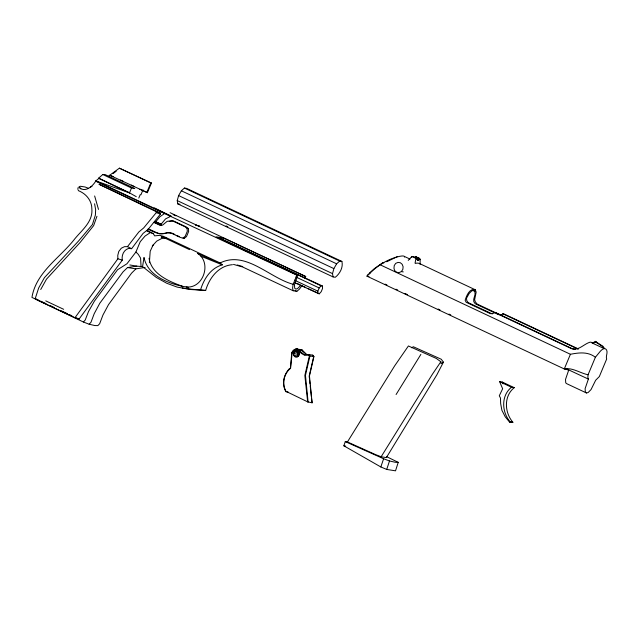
<?xml version="1.0" encoding="UTF-8"?>
<svg xmlns="http://www.w3.org/2000/svg" width="639" height="639" viewBox="0 0 639 639"><rect width="100%" height="100%" fill="white"/><g stroke="black" fill="none" stroke-linecap="round" stroke-linejoin="round"><path stroke-width="0.96" d="M420.071 264.394L420.182 259.394L419.663 258.483L416.412 257.03L415.158 257.285M588.064 374.758L587.848 377.393L588.383 379.087L585.108 388.656L585.34 392.106L586.458 392.969L588.112 392.554L591.027 389.59L595.668 380.245L599.342 376.555L606.659 359.046C605.54 356.195 607.993 352.96 606.627 350.012L605.7 348.974A11.893 4.601 -64.8 0 0 600.468 351.083L595.388 357.257L588.064 374.758C580.228 373.2 572.408 367.289 564.277 368.959L366.962 276.168L368.048 274.482L369.558 273.588M288.269 392.098L285.873 391.715C281.655 384.175 283.468 375.165 289.124 368.911L290.41 368.136L291.791 352.369L293.245 350.747L295.761 349.014L302.351 350.1L305.921 353.926M307.655 401.851L286.016 391.372C281.679 383.751 283.884 373.655 290.593 368.28L292.143 352.736A4.8 4.401 -81 0 1 297.263 349.773L301.384 353.399L304.404 355.124L308.517 354.909L309.332 356.059L304.851 375.444L307.655 401.851L312.104 402.81L309.452 376.004L313.917 356.61L312.751 355.148L308.757 354.509L304.523 354.821L297.111 349.038L295.354 349.437M416.492 258.707L417.163 257.445L418.561 258.036L418.721 260.472L417.419 260.265L416.86 257.765L411.923 256.439L415.55 257.829L415.941 258.723C414.447 266.207 414.559 262.134 419.104 263.348L475.312 289.786L476.167 292.111L474.617 299.795L475.368 301.92L477.093 304.004L501.351 315.41M300.37 285.721L297.47 288.66L295.817 289.084L294.699 288.221L294.459 284.778L297.718 275.249L296.927 275.185L293.133 284.259L292.59 288.061L293.141 290.745L296.847 291.336L299.435 289.147L301.912 285.609M149.39 262.725L150.189 251.287L153.048 245.088L152.306 245.999L156.659 241.167L161.699 238.483L166.164 238.027M232.444 264.698C218.61 265.72 209.272 277.989 205.67 290.441L186.268 288.748L177.187 287.103L166.779 283.277L156.307 277.454L142.569 266.615L144.015 257.477C147.809 276.703 171.06 284.898 188.281 287.286M293.245 350.747L293.828 350.252M308.517 354.909L308.757 354.509L309.923 355.979L305.458 375.365L308.118 402.171M177.243 200.598L178.608 195.582L181.348 190.789L184.407 188.058L186.628 188.409L341.905 261.431C343.359 267.342 339.9 273.692 335.275 277.278L333.055 276.919L177.778 203.897L177.243 200.598L332.52 273.62L333.055 276.919M332.52 273.62L333.885 268.604L336.625 263.811L339.684 261.079L341.905 261.431M386.475 456.605L398.233 462.348L395.525 470.831L386.723 469.433L380.828 466.957L343.854 445.806L345.276 441.605L347.432 441.948L375.788 454.704L381.14 456.765L386.371 457.596L436.9 374.75L443.426 362.153L441.277 359.254L413.337 346.753L411.636 347.776M160.237 213.067L155.277 211.213L98.981 184.264L160.237 213.067L160.437 214.089L148.08 229.457L143.064 233.435L131.626 248.691L128.487 248.443C123.694 249.977 121.426 255.4 122.281 260.121L79.036 319.117L74.979 317.711L37.294 300.066L35.233 298.597L38.659 288.005L44.418 277.669L78.509 241.063L92.439 224.553L95.395 215.031L95.642 209.768L94.596 203.785M78.214 189.999L78.405 190.662C85.93 193.625 91.776 200.334 91.84 208.753C93.134 221.501 82.151 229.856 74.899 238.706C60.234 257.757 36.111 271.974 31.95 297.399L83.374 322.008L85.187 320.091L88.549 311.473L94.364 301.161L117.544 269.754L126.977 263.739L135.923 252.006L140.229 241.71L145.037 236.063L150.421 232.532L153.552 233.794L154.55 235.879L159.662 235.344L163.424 236.35L220.12 262.956L222.308 264.858C210.79 268.045 203.969 278.828 200.614 289.635M386.723 469.433L389.502 460.959L395.206 462.269L398.233 462.348M380.828 466.957L383.616 458.754L345.276 441.605M78.27 187.251L77.782 189.232M96.944 216.278L93.637 225.639L80.195 242.381L46.495 279.155L40.728 289.491M102.807 174.527L104.876 174.479L134.813 188.553L131.474 188.026L102.807 174.527L98.462 178.281L129.525 192.882L136.259 196.66M291.895 353.024L292.191 352.249M414.407 257.892L414.655 257.253M417.163 257.373L416.644 258.707L417.163 257.445L418.042 257.797M79.516 187.794C85.466 192.746 92.871 186.189 95.834 180.909L129.525 192.882L131.474 188.026M588.383 379.087L568.766 369.933L565.515 379.438L565.747 382.897L566.865 383.759L586.458 392.969M138.775 198.074L140.197 194.679L140.923 194.791L143 189.855M146.746 192.579L150.78 182.93L151.451 183.034L147.393 192.682L109.668 175.222L108.279 176.604M304.979 278.277L305.714 276.519L170.086 212.675M294.379 351.913L298.509 352.568L297.806 354.238L298.141 356.083L294.02 355.428L293.684 353.583L294.379 351.913L295.897 350.939L297.606 351.13L298.884 352.345L299.22 354.19L298.525 355.859L297.007 356.834M298.461 352.361L297.654 354.286L298.014 356.298M595.388 357.257C587.96 351.442 578.95 352.632 570.419 354.278L564.277 368.959L568.766 369.933M317.879 293.613L317.855 291.168L319.196 287.957L321.137 285.841L322.519 286.056L322.535 288.524L321.193 291.727L319.26 293.836L294.555 282.646M222.707 239.585L223.394 237.948L305.714 276.519M304.34 277.973L305.027 276.336M294.323 350.028L294.595 349.389L296.208 349.645M417.467 258.38L417.754 257.741L415.797 257.054L417.754 257.741M396.092 394.519L420.869 354.405M347.432 441.948L394.638 365.891L408.409 345.971L436.349 358.471L440.854 361.746L441.094 363.671L443.426 362.153M381.14 456.765L432.515 374.055L440.854 361.746M401.372 271.591L402.85 269.37L403.105 266.735L402.179 264.298L400.349 262.741L398.025 262.405L395.701 263.372L394.263 265.528L393.967 268.228L394.638 270.616L396.699 272.286L399.032 272.629L401.372 271.591L403.265 271.894M411.5 257.589L412.043 256.79M296.911 351.841L297.231 351.378M74.979 317.711L117.88 258.811L117.76 255.44L118.79 251.431L121.322 248.212L124.525 246.654L127.496 246.654L131.626 248.691M127.496 246.654L138.847 231.957L143.711 227.907L156.283 212.611L156.092 211.597M408.217 260.4L411.859 256.495M155.876 221.725L154.486 221.493L155.533 222.037L159.95 216.685L164.55 213.546L296.927 275.185M155.533 222.037L161.116 224.193L165.573 218.865L171.044 216.142L154.406 207.899M83.374 322.008L89.14 324.229L90.954 322.32L94.229 313.653L99.812 303.229L123.087 271.831L127.544 267.541L136.834 266.151L142.569 266.615M148.655 229.241L146.595 230.671L150.421 232.532M578.231 348.886L503.947 313.949L502.805 313.765L501.831 314.763L500.249 314.995M514.251 387.673L511.512 387.242C500.888 395.613 501.735 412.171 510.162 421.828L512.901 422.267C504.475 412.61 503.628 396.052 514.251 387.673L502.358 382.082L499.618 381.651L502.645 388.752L499.291 395.773L500.457 398.001L500.649 403.544L501.887 410.262L505.185 416.724L509.507 422.059L512.901 422.267M145.101 267.429L135.907 268.867L131.554 273.18L108.526 304.611L102.943 315.035L99.668 323.701L97.855 325.61L94.836 325.555L89.14 324.229M404.415 257.11A11.398 2.444 -21.2 0 0 399.599 256.351C386.715 259.17 375.908 266.663 366.962 276.168M301.36 349.94L300.745 349.964L302.479 350.619L297.926 349.725L302.351 350.1M153.879 222.436L160.07 225.303L162.61 225.112L167.13 221.35L172.051 220.679L184.998 226.765L187.059 228.347L187.315 231.23L185.182 236.326L183.002 238.027L184.336 238.243L186.516 236.542L188.649 231.446L188.385 228.554L186.324 226.973L173.385 220.886L169.255 221.445M79.18 186.636L80.45 186.268L85.131 187.011L88.462 188.289M112.999 173.616L116.186 171.26M151.451 183.034L119.397 168.169L109.78 175.198L113.303 176.644M295.09 356.882L296.919 357.129L298.565 356.059L299.371 354.142L298.956 352.257L297.614 350.859L295.721 350.739L294.132 351.674L293.333 353.599L293.684 355.611L295.25 356.77M382.434 262.948L374.134 268.787L369.438 273.149L370.101 273.18M575.292 349.253L572.528 348.814L495.696 312.639L494.546 312.455L493.196 313.398L490.432 313.677L466.174 302.271L465.136 300.29C466.39 296.081 469.489 287.846 475.312 289.786M386.739 261.75L397.226 256.686M90.331 187.171L92 186.324M593.99 342.887L596.067 341.857L603.104 346.394L604.494 348.495M592.281 343.071L595.788 341.33L596.067 341.857L595.125 341.705L602.162 346.242L603.504 348.271L592.281 343.071L593.304 343.231M220.12 262.956C245.887 250.2 269.57 278.149 293.133 284.259M509.507 422.059L510.162 421.828M292.91 351.202L292.518 351.785M186.101 286.967C203.474 288.884 212.124 262.421 197.507 253.348L222.308 264.858L201.037 256.263M415.973 258.731L417.403 258.611M416.628 257.054L415.598 256.95M415.55 257.829L416.86 257.765M297.367 349.309L296.768 349.333L299.955 349.837M159.007 233.738C164.431 234.705 169.966 230.767 174.87 234.561M98.462 178.281L99.037 178.273L95.834 180.909L171.044 216.142M205.67 290.441L191.317 289.555L182.235 287.901M135.907 268.867L127.544 267.541M382.633 262.773L383.847 262.893M296.536 349.892L294.595 349.389M223.394 237.948L216.086 236.853L297.718 275.249M297.111 349.038L301.097 349.669M299.276 349.821L295.761 349.014M139.661 189.328L141.331 189.591M177.778 203.897L179.998 204.248M420.15 259.394L418.992 258.867M187.059 228.347L188.385 228.554M165.086 237.62L161.148 236.997L164.247 237.78L189.511 249.625M494.953 312.99L475.16 303.693L473.771 301.664L473.707 299.308L475.065 294.331L474.809 291.001L472.101 290.577L469.226 293.397L466.518 298.165L466.734 300.546L468.123 302.574L492.334 313.973M368.072 276.415L368.967 276.559M293.357 350.188L294.954 350.436M295.897 350.939L298.373 351.33M309.923 355.979L313.917 356.61M293.684 353.583L297.806 354.238M343.854 445.806L345.675 446.094M129.821 264.961L136.834 266.151M184.336 238.243C178.105 238.004 173.417 232.564 167.218 232.476C160.557 235.408 153.823 232.308 147.952 229.026M195.678 225.072L199.352 226.03L195.806 225.104M233.491 264.394L242.644 266.998L293.141 290.745M237.301 265.001L242.732 266.551M117.88 258.811L122.281 260.121M156.283 212.611L160.437 214.089M182.546 286.32C169.191 281.495 151.403 274.155 149.071 258.284M383.616 458.754L389.502 460.959M418.561 258.036L419.663 258.483M473.012 290.234L474.809 291.001M176.612 235.352L179.224 236.534M149.286 229.241L158.121 233.323M154.326 222.236L161.395 225.519M385.149 284.139L386.946 284.986M395.932 289.203L397.73 290.042M404.918 293.413L407.618 294.675M566.178 368.999L567.983 369.845L567.224 368.767M35.233 298.597L38.803 300.274M40.592 301.113L45.96 303.621M50.425 305.714L54.003 307.391M61.152 310.746L67.415 313.677M69.204 314.516L71.888 315.77M76.353 317.863L79.036 319.117M417.171 259.746L418.721 260.472M404.878 256.662L410.006 259.075M502.805 313.765L578.111 349.142M494.546 312.455L571.514 348.654C578.87 350.955 583.734 343.99 590.148 342.145L591.706 342.392L592.633 343.431M496.751 313.837L498.556 314.684M379.862 264.658L570.419 354.278M184.407 188.058L339.684 261.079M438.178 309.02L439.975 309.867M448.969 314.092L450.767 314.931M181.348 190.789L336.625 263.811M178.608 195.582L333.885 268.604M119.397 168.169L150.78 182.93M226.038 225.902L227.843 226.749M120.483 180.022L123.175 181.284M131.251 185.086L133.942 186.356M140.221 189.304L147.393 192.682M173.161 214.6L175.925 215.846M322.519 286.056L218.857 237.74L321.137 285.841M95.602 181.133L164.55 213.546M295.873 276.991L319.196 287.957M294.531 280.194L317.855 291.168M296.831 283.285L305.809 287.502M307.599 288.349L319.26 293.836M499.618 381.651L511.512 387.242M156.747 222.14L161.116 224.193M295.042 290.481L296.847 291.336M45.76 300.881L63.668 309.308M99.932 178.704L129.525 192.882M153.552 233.794L147.345 230.607L149.742 232.364M307.223 354.949L301.592 350.46M135.923 252.006L138.224 254.282L140.572 258.084L141.059 266.375M79.707 187.515L80.841 188.864M312.104 402.81L311.56 398.624M502.358 382.082L503.117 383.855M94.644 195.965L98.502 209.4M312.751 355.148L313.653 356.746L309.18 376.131L309.388 378.088M309.596 380.037L310.011 383.951M310.219 385.908L311.353 396.675"/></g></svg>
